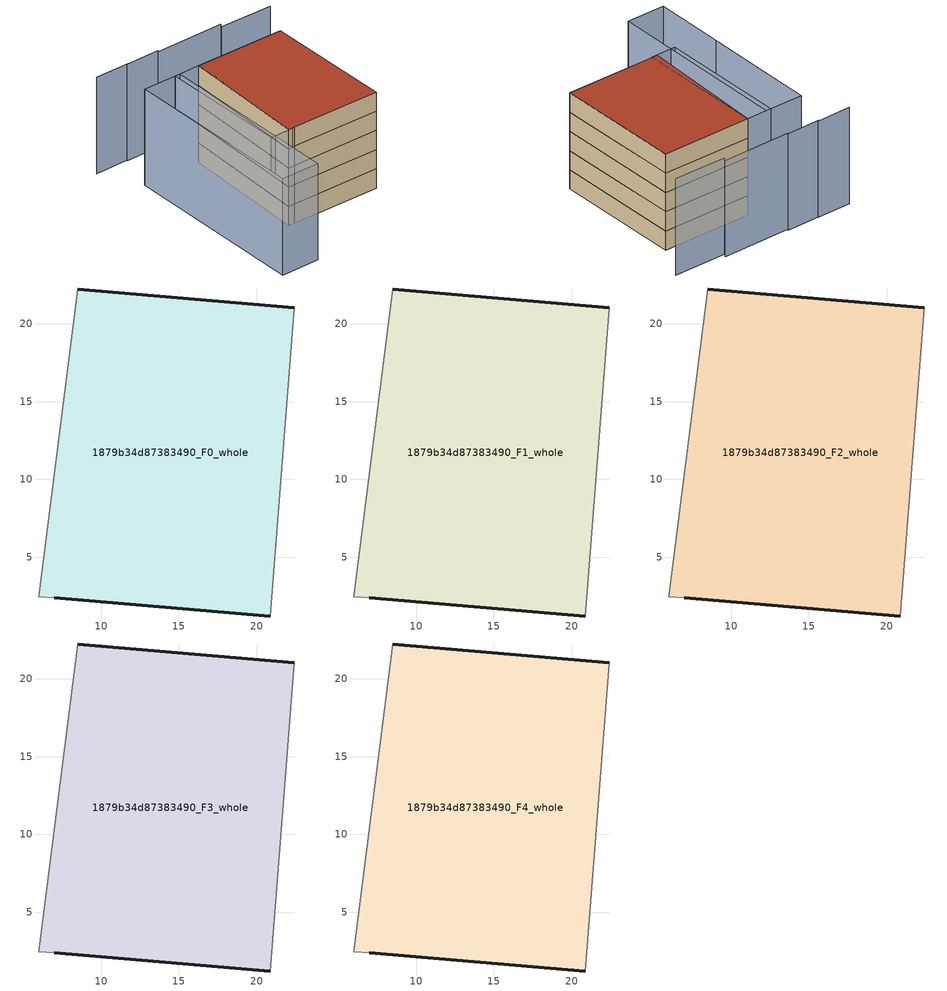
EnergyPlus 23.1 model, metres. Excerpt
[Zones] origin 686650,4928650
1879b34d87383490_F0_whole
 floor ground (EU_floor_Construction): 22.42,21.03 20.87,1.2 6.97,2.36 5.99,2.43 8.48,22.24 z0
 wall outside (EU_wall_Construction): 6.97,2.36 20.87,1.2 / 22.42,21.03 8.48,22.24 z0:3
 wall adiabatic (EU_wall_Construction): 8.48,22.24 5.99,2.43 6.97,2.36 / 20.87,1.2 22.42,21.03 z0:3
1879b34d87383490_F1_whole
 floor to 1879b34d87383490_F0_whole (EU_floor_Construction): 22.42,21.03 20.87,1.2 6.97,2.36 5.99,2.43 8.48,22.24 z3
 wall outside (EU_wall_Construction): 6.97,2.36 20.87,1.2 / 22.42,21.03 8.48,22.24 z3:6
 wall adiabatic (EU_wall_Construction): 8.48,22.24 5.99,2.43 6.97,2.36 / 20.87,1.2 22.42,21.03 z3:6
1879b34d87383490_F2_whole
 floor to 1879b34d87383490_F1_whole (EU_floor_Construction): 22.42,21.03 20.87,1.2 6.97,2.36 5.99,2.43 8.48,22.24 z6
 wall outside (EU_wall_Construction): 6.97,2.36 20.87,1.2 / 22.42,21.03 8.48,22.24 z6:9
 wall adiabatic (EU_wall_Construction): 8.48,22.24 5.99,2.43 6.97,2.36 / 20.87,1.2 22.42,21.03 z6:9
1879b34d87383490_F3_whole
 floor to 1879b34d87383490_F2_whole (EU_floor_Construction): 22.42,21.03 20.87,1.2 6.97,2.36 5.99,2.43 8.48,22.24 z9
 wall outside (EU_wall_Construction): 6.97,2.36 20.87,1.2 / 22.42,21.03 8.48,22.24 z9:12
 wall adiabatic (EU_wall_Construction): 8.48,22.24 5.99,2.43 6.97,2.36 / 20.87,1.2 22.42,21.03 z9:12
1879b34d87383490_F4_whole
 floor to 1879b34d87383490_F3_whole (EU_floor_Construction): 22.42,21.03 20.87,1.2 6.97,2.36 5.99,2.43 8.48,22.24 z12
 wall outside (EU_wall_Construction): 6.97,2.36 20.87,1.2 / 22.42,21.03 8.48,22.24 z12:15
 wall adiabatic (EU_wall_Construction): 8.48,22.24 5.99,2.43 6.97,2.36 / 20.87,1.2 22.42,21.03 z12:15
 roof outside (EU_roof_Construction): 20.87,1.2 22.42,21.03 8.48,22.24 5.99,2.43 6.97,2.36 z15
shading: 25.77,26.42 17.56,27.16 / -0.69,22.97 -2.08,5.29 / 7.23,28.66 1.98,29.07 / 2.15,29.13 -3.18,29.51 / 17.88,27.67 7.17,28.49 / -3.13,-5.85 -0.69,23 / -0.69,23 5.3,22.49 / 5.3,22.49 2.87,-6.35 / 2.87,-6.35 -3.13,-5.85 / 4.5,22.56 8.48,22.24 / 8.48,22.24 6.9,2.32 / 6.9,2.32 2.92,2.63 / 2.92,2.63 4.5,22.56 z0:15
[Building]
EU S2 Campaign: North Axis=0; Terrain=City; Solar Distribution=FullExterior
[Site:Location]
Bologna: Latitude=44.5; Longitude=11.25; Time Zone=1; Elevation=37
[SizingPeriod:WeatherFileDays]
AnnualSizingPeriod: Begin Month=1; Begin Day of Month=1; End Month=12; End Day of Month=31; Day of Week for Start Day=Monday; Use Weather File Daylight Saving Period=No; Use Weather File Rain and Snow Indicators=No
[MATERIAL]
EU_InternalMass_Material: Roughness=MediumRough; Thickness=0.1; Conductivity=1; Density=1800; Specific Heat=900; Thermal Absorptance=0.9; Solar Absorptance=0.7; Visible Absorptance=0.7
[MATERIAL:NOMASS] Roughness=MediumRough; Thermal Absorptance=0.9; Solar Absorptance=0.7; Visible Absorptance=0.7
Name | Thermal Resistance
EU_wall_NoMass | 0.905828
EU_roof_NoMass | 0.37593
EU_floor_NoMass | 0.67114
[CONSTRUCTION]
EU_wall_Construction: EU_wall_NoMass
EU_roof_Construction: EU_roof_NoMass
EU_floor_Construction: EU_floor_NoMass
EU_InternalMass_Construction: EU_InternalMass_Material
[ZONE] Type=1; Multiplier=1; Ceiling Height=autocalculate; Volume=863.914; Floor Area=autocalculate; Part of Total Floor Area=Yes
1879b34d87383490_F0_whole; 1879b34d87383490_F1_whole; 1879b34d87383490_F2_whole; 1879b34d87383490_F3_whole; 1879b34d87383490_F4_whole
[INTERNALMASS] Construction=EU_InternalMass_Construction; Surface Area=271.676
Name | Zone or ZoneList
1879b34d87383490_F0_whole_EU_InternalMass | 1879b34d87383490_F0_whole
1879b34d87383490_F1_whole_EU_InternalMass | 1879b34d87383490_F1_whole
1879b34d87383490_F2_whole_EU_InternalMass | 1879b34d87383490_F2_whole
1879b34d87383490_F3_whole_EU_InternalMass | 1879b34d87383490_F3_whole
1879b34d87383490_F4_whole_EU_InternalMass | 1879b34d87383490_F4_whole
[OTHEREQUIPMENT] Fuel Type=Electricity; Design Level Calculation Method=Watts/Area; Power per Zone Floor Area=1; Fraction Latent=0; Fraction Radiant=0; Fraction Lost=0; Carbon Dioxide Generation Rate=0; EndUse Subcategory=EU_Step8_InternalGains
Name | Zone or ZoneList or Space or SpaceList | Schedule
EU_Step8_InternalGain_1879b34d87383490_F0_whole_f000 | 1879b34d87383490_F0_whole | EU_Step8_GainSchedule_1879b34d87383490_F0_whole_f000
EU_Step8_InternalGain_1879b34d87383490_F1_whole_f000 | 1879b34d87383490_F1_whole | EU_Step8_GainSchedule_1879b34d87383490_F1_whole_f000
EU_Step8_InternalGain_1879b34d87383490_F2_whole_f000 | 1879b34d87383490_F2_whole | EU_Step8_GainSchedule_1879b34d87383490_F2_whole_f000
EU_Step8_InternalGain_1879b34d87383490_F3_whole_f000 | 1879b34d87383490_F3_whole | EU_Step8_GainSchedule_1879b34d87383490_F3_whole_f000
EU_Step8_InternalGain_1879b34d87383490_F4_whole_f000 | 1879b34d87383490_F4_whole | EU_Step8_GainSchedule_1879b34d87383490_F4_whole_f000
[ZONEVENTILATION:DESIGNFLOWRATE] Schedule=EU_AlwaysOn; Design Flow Rate Calculation Method=AirChanges/Hour; Air Changes per Hour=0.73129; Ventilation Type=Natural; Fan Pressure Rise=0; Fan Total Efficiency=1; Constant Term Coefficient=1; Temperature Term Coefficient=0; Velocity Term Coefficient=0; Velocity Squared Term Coefficient=0; Minimum Indoor Temperature=-100; Maximum Indoor Temperature=100; Delta Temperature=-100; Minimum Outdoor Temperature=-100; Maximum Outdoor Temperature=100; Maximum Wind Speed=40
Name | Zone or ZoneList or Space or SpaceList
EU_ConstantAir_1879b34d87383490_F0_whole | 1879b34d87383490_F0_whole
EU_ConstantAir_1879b34d87383490_F1_whole | 1879b34d87383490_F1_whole
EU_ConstantAir_1879b34d87383490_F2_whole | 1879b34d87383490_F2_whole
EU_ConstantAir_1879b34d87383490_F3_whole | 1879b34d87383490_F3_whole
EU_ConstantAir_1879b34d87383490_F4_whole | 1879b34d87383490_F4_whole
[HVACTEMPLATE:THERMOSTAT] Constant Heating Setpoint=20; Constant Cooling Setpoint=50
EU_HeatOnly_1879b34d87383490_F0_whole; EU_HeatOnly_1879b34d87383490_F1_whole; EU_HeatOnly_1879b34d87383490_F2_whole; EU_HeatOnly_1879b34d87383490_F3_whole; EU_HeatOnly_1879b34d87383490_F4_whole
[HVACTEMPLATE:ZONE:IDEALLOADSAIRSYSTEM] System Availability Schedule=EU_AlwaysOn; Maximum Heating Supply Air Temperature=50; Minimum Cooling Supply Air Temperature=13; Maximum Heating Supply Air Humidity Ratio=0.0156; Minimum Cooling Supply Air Humidity Ratio=0.0077; Heating Limit=NoLimit; Cooling Limit=NoLimit; Heating Availability Schedule=EU_AlwaysOn; Cooling Availability Schedule=EU_CoolingOff; Dehumidification Control Type=ConstantSensibleHeatRatio; Cooling Sensible Heat Ratio=0.7; Dehumidification Setpoint=60; Humidification Control Type=None; Humidification Setpoint=30; Outdoor Air Method=None; Outdoor Air Flow Rate per Person=0.00944; Outdoor Air Flow Rate per Zone Floor Area=0; Outdoor Air Flow Rate per Zone=0; Demand Controlled Ventilation Type=None; Outdoor Air Economizer Type=NoEconomizer; Heat Recovery Type=None; Sensible Heat Recovery Effectiveness=0.7; Latent Heat Recovery Effectiveness=0.65
Name | Template Thermostat
1879b34d87383490_F0_whole | EU_HeatOnly_1879b34d87383490_F0_whole
1879b34d87383490_F1_whole | EU_HeatOnly_1879b34d87383490_F1_whole
1879b34d87383490_F2_whole | EU_HeatOnly_1879b34d87383490_F2_whole
1879b34d87383490_F3_whole | EU_HeatOnly_1879b34d87383490_F3_whole
1879b34d87383490_F4_whole | EU_HeatOnly_1879b34d87383490_F4_whole
[SIZING:ZONE] Zone Cooling Design Supply Air Temperature Input Method=SupplyAirTemperature; Zone Cooling Design Supply Air Temperature=13; Zone Heating Design Supply Air Temperature Input Method=SupplyAirTemperature; Zone Heating Design Supply Air Temperature=50; Zone Cooling Design Supply Air Humidity Ratio=0.008; Zone Heating Design Supply Air Humidity Ratio=0.008; Cooling Design Air Flow Method=DesignDay; Cooling Design Air Flow Rate=0; Cooling Minimum Air Flow per Zone Floor Area=0.000762; Cooling Minimum Air Flow=0; Cooling Minimum Air Flow Fraction=0.2; Heating Design Air Flow Method=DesignDay; Heating Design Air Flow Rate=0; Heating Maximum Air Flow per Zone Floor Area=0.002032; Heating Maximum Air Flow=0.141576; Heating Maximum Air Flow Fraction=0.3; Account for Dedicated Outdoor Air System=No; Dedicated Outdoor Air System Control Strategy=NeutralSupplyAir; Dedicated Outdoor Air Low Setpoint Temperature for Design=autosize; Dedicated Outdoor Air High Setpoint Temperature for Design=autosize; Zone Load Sizing Method=Sensible Load Only No Latent Load; Zone Latent Cooling Design Supply Air Humidity Ratio Input Method=HumidityRatioDifference; Zone Cooling Design Supply Air Humidity Ratio Difference=0.005; Zone Latent Heating Design Supply Air Humidity Ratio Input Method=HumidityRatioDifference; Zone Humidification Design Supply Air Humidity Ratio Difference=0.005
1879b34d87383490_F0_whole; 1879b34d87383490_F1_whole; 1879b34d87383490_F2_whole; 1879b34d87383490_F3_whole; 1879b34d87383490_F4_whole
[SCHEDULE:CONSTANT]
Name | Hourly Value
EU_AlwaysOn | 1
EU_CoolingOff | 0
[SCHEDULE:FILE] Column Number=1; Rows to Skip at Top=0; Number of Hours of Data=8760; Column Separator=Comma; Interpolate to Timestep=No; Minutes per Item=60; Adjust Schedule for Daylight Savings=Yes
Name | File
EU_Step8_GainSchedule_1879b34d87383490_F0_whole_f000 | ../../schedules/1879b34d87383490/1879b34d87383490_F0_whole_f000_gain.csv
EU_Step8_GainSchedule_1879b34d87383490_F1_whole_f000 | ../../schedules/1879b34d87383490/1879b34d87383490_F1_whole_f000_gain.csv
EU_Step8_GainSchedule_1879b34d87383490_F2_whole_f000 | ../../schedules/1879b34d87383490/1879b34d87383490_F2_whole_f000_gain.csv
EU_Step8_GainSchedule_1879b34d87383490_F3_whole_f000 | ../../schedules/1879b34d87383490/1879b34d87383490_F3_whole_f000_gain.csv
EU_Step8_GainSchedule_1879b34d87383490_F4_whole_f000 | ../../schedules/1879b34d87383490/1879b34d87383490_F4_whole_f000_gain.csv
